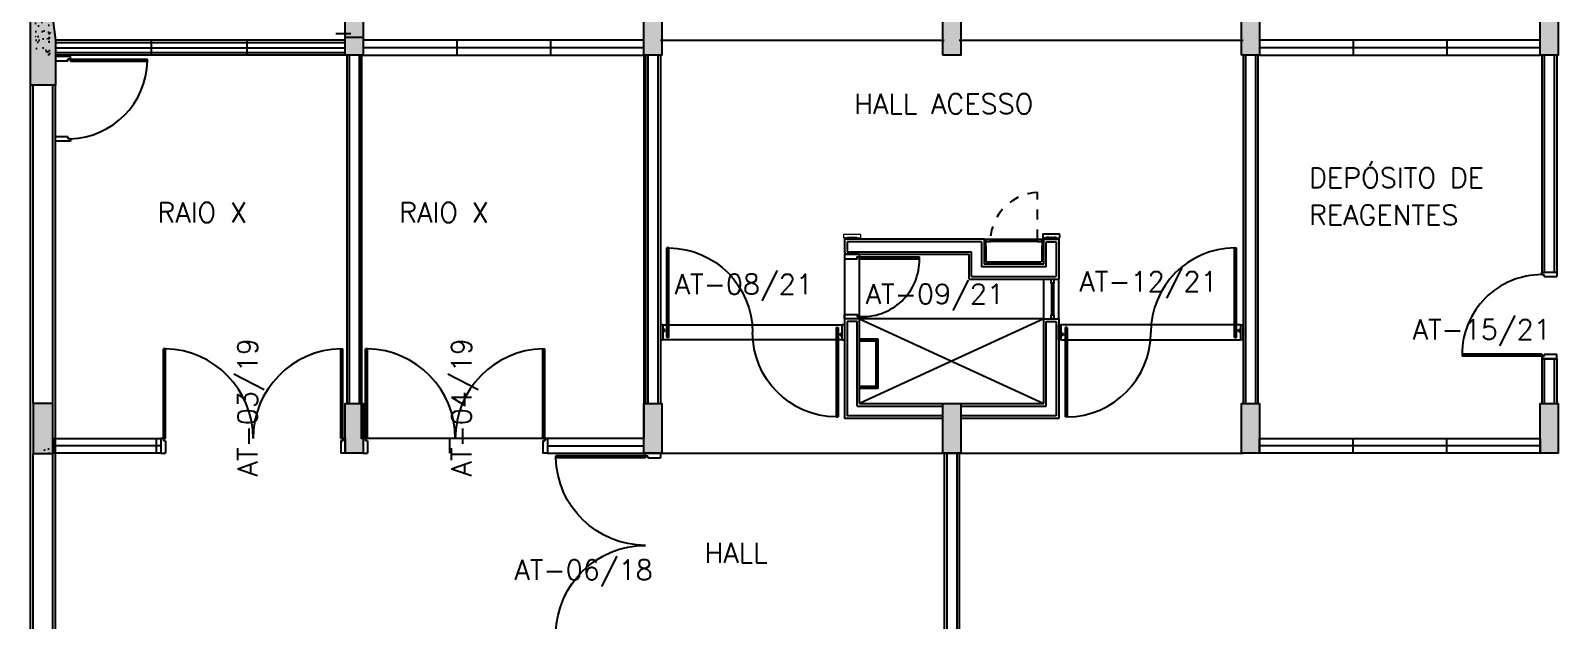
# Model space of a CAD drawing. Header units: millimetres. Extents: x 3605 to 3741, y 1123 to 1192.
# Drawn here: x 3619.95 to 3635.28, y 1143.57 to 1149.5 of the extents above; entities that cross this region are included whole.
import ezdxf

# ---------------------------------------------------------------- set-up
doc = ezdxf.new("R2010")
doc.units = ezdxf.units.MM
doc.linetypes.add('HIDDEN', pattern=[9.524999999999999, 6.35, -3.175])
for name, color, linetype in [('alv', 2, 'Continuous'), ('ar-alv', 2, 'Continuous'), ('ar-cal', 2, 'Continuous'), ('ar-div', 2, 'Continuous'), ('ar-esq', 2, 'Continuous'), ('ar-estc', 1, 'Continuous'), ('ar-porta', 1, 'Continuous'), ('ar-proj', 1, 'HIDDEN'), ('ar-reboco', 2, 'Continuous'), ('ar-shaft', 2, 'Continuous'), ('ar-xis', 1, 'Continuous'), ('DET-PIVO', 2, 'Continuous'), ('ENDEREÇO', 2, 'Continuous'), ('esq-01', 1, 'Continuous'), ('esq-02', 1, 'Continuous'), ('esq4', 1, 'Continuous'), ('estc-01', 3, 'Continuous'), ('h-estc', 3, 'Continuous'), ('MARGEM', 1, 'Continuous'), ('proj', 1, 'HIDDEN'), ('PROJ-MARCO', 1, 'HIDDEN'), ('ptm', 2, 'Continuous'), ('ptm1', 1, 'Continuous'), ('shaft1', 2, 'Continuous'), ('TEXTO', 2, 'Continuous')]:
    doc.layers.add(name, color=color, linetype=linetype)
doc.styles.add('UNB-100', font='simplex.shx', dxfattribs={"height": 0.2})
doc.styles.add('UNB1-100', font='simplex.shx', dxfattribs={"height": 0.2})

# ---------------------------------------------------------------- blocks, each defined once
blk = doc.blocks.new('plr01-01p')
at = {"layer": 'h-estc'}
blk.add_hatch(color=3, dxfattribs=at).paths.add_polyline_path([(0.09000000000000341, 0.07499999999999929), (-0.09000000000000341, 0.07499999999999929), (-0.09000000000000341, -0.625), (0.09000000000000341, -0.625)])
at = {"layer": 'estc-01', "color": 3}
blk.add_lwpolyline([(-0.09000000000000341, 0.07499999999999929), (-0.09000000000000341, -0.625), (0.09000000000000341, -0.625), (0.09000000000000341, 0.07499999999999929)], close=True, dxfattribs=at)
blk = doc.blocks.new('plr02-01p')
at = {"layer": 'h-estc'}
blk.add_hatch(color=3, dxfattribs=at).paths.add_polyline_path([(0.09000000000000342, 0.07500000000000286), (-0.09000000000000341, 0.07500000000000283), (-0.09000000000000341, -0.4249999999999972), (0.09000000000000341, -0.4249999999999972)])
at = {"layer": 'estc-01', "color": 3}
blk.add_lwpolyline([(-0.09000000000000341, 0.07500000000000284), (-0.09000000000000341, -0.4249999999999972), (0.09000000000000341, -0.4249999999999972), (0.09000000000000341, 0.07500000000000284)], close=True, dxfattribs=at)
blk = doc.blocks.new('esq15-01p')
at = {"layer": 'esq-01'}
for p, q in [((2.91, 0), (0.09, 0)), ((1.03, -0.07500000000000284), (1.03, 0.07500000000000284)), ((1.97, -0.07500000000000284), (1.97, 0.07500000000000284))]:
    blk.add_line(p, q, dxfattribs=at)
at = {"layer": 'esq-02'}
blk.add_lwpolyline([(2.91, -0.07500000000000284), (0.09, -0.07500000000000284), (0.09, 0.07500000000000284), (2.91, 0.07500000000000284)], close=True, dxfattribs=at)
blk = doc.blocks.new('sh-01p')
at = {"layer": 'ar-alv'}
for p, q in [((-1.050000000000082, 0.04999999999998117), (-0.09000000000013131, 0.04999999999999538)), ((-1.050000000000139, -0.8999999999994195), (-1.050000000000082, 0.04999999999998117)), ((0.08999999999987551, 0.04999999999999893), (1.049999999999841, 0.05000000000001315)), ((1.049999999999869, -0.8999999999999879), (1.049999999999841, 0.04999999999998117)), ((-0.9500000000000739, -0.05000000000001137), (-0.9500000000001023, -0.8999999999994142)), ((-0.09000000000013131, -0.05000000000000426), (-0.9500000000000739, -0.05000000000001226)), ((0.9499999999998323, -0.04999999999999538), (0.08999999999987551, -0.05000000000000249)), ((0.9499999999998323, -0.05000000000001137), (0.9499999999998749, -0.8999999999999879)), ((-0.9500000000001023, -0.8999999999994142), (-1.050000000000139, -0.8999999999994195)), ((0.9499999999998749, -0.8999999999999879), (1.049999999999869, -0.8999999999999879)), ((-1.050000000000182, -1.699999999999422), (-1.050000000000153, -1.350000000000067)), ((-0.2000000000001307, -1.350000000000033), (-1.050000000000153, -1.350000000000067)), ((-0.2000000000001307, -1.350000000000033), (-0.200000000000145, -1.600000000000041)), ((-0.950000000000145, -1.45000000000007), (-0.3000000000001677, -1.450000000000038)), ((-0.950000000000145, -1.45000000000007), (-0.9500000000001592, -1.699999999999418)), ((-0.3000000000001819, -1.700000000000054), (-0.3000000000001677, -1.450000000000038)), ((1.049999999999912, -1.599999999999991), (-0.200000000000145, -1.600000000000041)), ((1.049999999999912, -1.699999999999994), (1.049999999999912, -1.599999999999991)), ((-0.9500000000001734, -1.699999999999418), (-1.050000000000182, -1.699999999999422)), ((-0.3000000000001819, -1.700000000000054), (1.05020601853839, -1.699999999999983))]:
    blk.add_line(p, q, dxfattribs=at)
at = {"layer": 'ar-proj'}
for p, q in [((0.9249999999999545, -0.9500000000000579), (0.9249999999999545, -1.52999999999995)), ((1.074999999999946, -1.529999999999939), (1.074999999999946, -0.9700000000000681))]:
    blk.add_line(p, q, dxfattribs=at)
at = {"layer": 'ar-proj', "ltscale": 0.01}
blk.add_line((-0.8613500000002574, -1.724999999999989), (-0.8613500000002574, -2.19499999999999), dxfattribs=at)
blk.add_arc((-0.8824144654903137, -1.699408928347589), 0.4960385287535199, 272.4338190120326, 357.0427466169118, dxfattribs=at)
at = {"layer": 'ar-reboco'}
for p, q in [((-1.075000000000088, 0.07499999999997975), (-0.09000000000013131, 0.07499999999999485)), ((-1.075000000000145, -0.9249999999999847), (-1.075000000000088, 0.07499999999997975)), ((0.08999999999987551, 0.07499999999999751), (1.074999999999832, 0.07500000000001172)), ((1.074999999999662, -0.9250000000000078), (1.074999999999832, 0.07499999999997975)), ((-0.09000000000013131, -0.07500000000000462), (-0.9250000000000824, -0.07500000000001172)), ((0.9249999999998266, -0.07499999999999662), (0.08999999999987551, -0.07500000000000284)), ((0.9249999999998266, -0.07500000000001172), (0.9249999999998693, -0.9250000000000078)), ((-0.9250000000001961, -0.9249999999999847), (-1.075000000000145, -0.9249999999999847)), ((0.9249999999998693, -0.9250000000000078), (1.074999999999889, -0.9250000000000078)), ((1.074999999999946, -1.574999999999957), (1.074999999999946, -0.9250000000000522)), ((-1.075000000000188, -1.724999999999989), (-1.075000000000173, -1.325000000000061)), ((-0.1750000000001535, -1.325000000000006), (-1.075000000000173, -1.325000000000061)), ((-0.1750000000001535, -1.325000000000006), (-0.1750000000001677, -1.575000000000037)), ((-0.9250000000001535, -1.475000000000074), (-0.3250000000001876, -1.475000000000044)), ((-0.9250000000001535, -1.475000000000074), (-0.9250000000001677, -1.724999999999989)), ((-0.3250000000001876, -1.725000000000062), (-0.3250000000001876, -1.475000000000044)), ((1.074999999999946, -1.574999999999957), (-0.1750000000001677, -1.575000000000037)), ((1.074999999999946, -1.724999999999987), (1.074999999999662, -1.587662552980026)), ((-0.9250000000001961, -1.724999999999989), (-1.075000000000188, -1.724999999999989)), ((-0.3250000000001876, -1.725000000000062), (1.074999999999861, -1.724999999999989))]:
    blk.add_line(p, q, dxfattribs=at)
blk.add_lwpolyline([(-0.9250000000000824, -0.07500000000001172), (-0.9250000000001251, -0.9249999999999847)], dxfattribs=at)
at = {"layer": 'ar-xis'}
for p, q in [((-0.9250000000001961, -0.9249999999999847), (0.9249999999999972, -0.07499999999999751)), ((0.9249999999998124, -0.9249999999999812), (-0.9250000000000824, -0.07500000000001172))]:
    blk.add_line(p, q, dxfattribs=at)
at = {"layer": 'esq-01'}
for p, q in [((-1.050000000000196, -1.742806249999996), (-1.026086250000176, -1.742806249999996)), ((-0.9750000000001506, -1.742806249999996), (-0.9500000000001734, -1.742806249999996))]:
    blk.add_line(p, q, dxfattribs=at)
at = {"layer": 'esq-01', "lineweight": 15}
blk.add_line((-0.9250000000001961, -1.714296685615471), (-0.9250000000001961, -1.715796685615492), dxfattribs=at)
at = {"layer": 'esq-01', "lineweight": 15, "flags": 128}
for points in [[(-0.9250000000001961, -1.654999999999996), (-0.9250000000001961, -1.724999999999989), (-0.904000000000238, -1.724999999999989), (-0.904000000000238, -1.654999999999996)], [(-0.3460000000001457, -1.655000000000069), (-0.3460000000001457, -1.725000000000062), (-0.3250000000001876, -1.725000000000062), (-0.3250000000001876, -1.655000000000069)]]:
    blk.add_lwpolyline(points, close=True, dxfattribs=at)
at = {"layer": 'esq-01', "flags": 128}
blk.add_lwpolyline([(-0.9199962500001817, -1.777700000000005, 0.4142135623730984), (-0.9149962500001863, -1.772699999999981), (-0.9149962500001863, -1.742700000000008, 0.414213562373095), (-0.9199962500001817, -1.737699999999984), (-0.9500000000001734, -1.737699999999984), (-0.9500000000001734, -1.742806249999996), (-0.997500000000187, -1.742806249999996), (-0.997500000000187, -1.747806249999991), (-1.002500000000182, -1.747806249999991), (-1.002500000000182, -1.742806249999996), (-1.050000000000082, -1.742806249999996), (-1.050000000000082, -1.737699999999984), (-1.07999625000015, -1.737699999999984), (-1.07999625000015, -1.737699999999984, 0.4142135623730917), (-1.084996250000145, -1.742700000000008), (-1.084996250000145, -1.772699999999981, 0.414213562373095), (-1.07999625000015, -1.777700000000005)], format="xyb", close=True, dxfattribs=at)
at = {"layer": 'esq-01', "lineweight": 15, "flags": 128}
blk.add_lwpolyline([(0.9199962499998691, -1.777700000000005, -0.4142135623730984), (0.9149962499998736, -1.772699999999981), (0.9149962499998736, -1.742700000000008, -0.414213562373095), (0.9199962499998691, -1.737699999999984), (0.9499999999998607, -1.737699999999984), (0.9499999999998607, -1.742806249999996), (0.9974999999998744, -1.742806249999996), (0.9974999999998744, -1.747806249999991), (1.00249999999987, -1.747806249999991), (1.00249999999987, -1.742806249999996), (1.04999999999977, -1.742806249999996), (1.04999999999977, -1.737699999999984), (1.079996249999837, -1.737699999999984), (1.079996249999837, -1.737699999999984, -0.4142135623730917), (1.084996249999833, -1.742700000000008), (1.084996249999833, -1.772699999999981, -0.414213562373095), (1.079996249999837, -1.777700000000005)], format="xyb", close=True, dxfattribs=at)
at = {"layer": 'esq4'}
for p, q in [((-1.075000000000145, -0.925037447020161), (-1.075000000000145, -1.325000000000335)), ((-0.925007762475218, -0.9250374470201592), (-0.925007762475218, -1.325000000000333)), ((-0.9500000000001734, -1.742806249999996), (-0.9500000000001734, -1.724999999999989)), ((-0.9249962500001772, -1.737699999999984), (-0.9376962500001724, -1.737699999999984)), ((-0.9361062500000941, -1.726589999999982), (-0.9361062500000941, -1.736109999999991)), ((-0.9361062500000941, -1.736109999999991), (-0.9249962500001772, -1.736109999999991)), ((-0.9249962500001772, -1.736109999999991), (-0.9249962500001772, -1.737699999999984)), ((0.9250037499999024, -1.736109999999991), (0.9250037499999024, -1.737699999999984)), ((0.936113749999933, -1.736109999999991), (0.9250037499999024, -1.736109999999991)), ((0.936113749999933, -1.726589999999982), (0.936113749999933, -1.736109999999991)), ((1.063893749999963, -1.726589999999982), (1.063893749999963, -1.736109999999991)), ((1.063893749999963, -1.736109999999991), (1.07500374999988, -1.736109999999991)), ((1.07500374999988, -1.736109999999991), (1.07500374999988, -1.737699999999984))]:
    blk.add_line(p, q, dxfattribs=at)
at = {"layer": 'esq4', "lineweight": 15, "ltscale": 0.0002}
for p, q in [((-1.02500017697318, -1.283963628253113), (-1.0250022159547, -0.9612019408449743)), ((-0.999896346991676, -1.283963519990943), (-0.9998983859731965, -0.9612018325828036)), ((-0.8629634902768117, -1.699896170018258), (-0.387036509723572, -1.699896170018331)), ((-0.8629634902768117, -1.724999999999989), (-0.387036509723572, -1.725000000000062))]:
    blk.add_line(p, q, dxfattribs=at)
at = {"layer": 'esq4', "lineweight": 5}
for p, q in [((-0.9249962500001772, -1.726589999999982), (-0.9361062500000941, -1.726589999999982)), ((-0.9249962500001772, -1.724999999999989), (-0.9249962500001772, -1.726589999999982)), ((0.9250037499999024, -1.724999999999989), (0.9250037499999024, -1.726589999999982)), ((0.9250037499999024, -1.726589999999982), (0.936113749999933, -1.726589999999982)), ((1.07500374999988, -1.726589999999982), (1.063893749999963, -1.726589999999982)), ((1.07500374999988, -1.724999999999989), (1.07500374999988, -1.726589999999982))]:
    blk.add_line(p, q, dxfattribs=at)
at = {"layer": 'esq4', "linetype": 'Continuous', "lineweight": 5}
for points in [[(1.074999999999662, -1.574962552980031), (1.062299999999667, -1.574962552980031), (1.062299999999667, -1.587662552980026), (1.074999999999662, -1.587662552980026), (1.074999999999662, -1.586072552980005), (1.063889999999631, -1.586072552980005), (1.063889999999631, -1.576552552980024), (1.074999999999662, -1.576552552980024)], [(-1.074991250000167, -1.737659999999138), (-1.050000000000196, -1.737699999999984), (-1.050000000000196, -1.724999999999989), (-1.074991250000167, -1.724959999999143), (-1.074991250000167, -1.726549999999165), (-1.063881250000136, -1.726549999999165), (-1.063881250000136, -1.736069999999145), (-1.074991250000167, -1.736069999999145)]]:
    blk.add_lwpolyline(points, close=True, dxfattribs=at)
at = {"layer": 'ptm'}
for p, q in [((0.9249999999998124, -1.52999999999995), (0.3249999999998039, -1.52999999999995)), ((0.3249999999998039, -1.52999999999995), (0.3249999999998039, -1.549999999999953)), ((0.9249999999998124, -1.529999999999957), (0.9249999999997982, -1.54999999999996)), ((0.9249999999998124, -1.549999999999949), (0.3249999999998181, -1.549999999999949))]:
    blk.add_line(p, q, dxfattribs=at)
for points in [[(0.9249999999997982, -0.9250000000000522), (1.074999999999804, -0.9250000000000522), (1.074999999999804, -0.9700000000000681), (0.9499999999998039, -0.9700000000000681), (0.9499999999998039, -0.9500000000000579), (0.9249999999998124, -0.9500000000000579), (0.9249999999998124, -0.9250000000000522)], [(0.9249999999997982, -1.574999999999955), (1.074999999999804, -1.574999999999955), (1.074999999999804, -1.529999999999939), (0.9499999999998039, -1.529999999999939), (0.9499999999998039, -1.549999999999949), (0.9249999999998124, -1.549999999999949), (0.9249999999998124, -1.574999999999955)]]:
    blk.add_lwpolyline(points, dxfattribs=at)
at = {"layer": 'ptm1'}
blk.add_arc((0.8935112643283247, -1.516956938622839), 0.568660864767826, 85.5634554649363, 181.3142770236174, dxfattribs=at)
at = {"layer": 'shaft1'}
for p, q in [((0.7431099999990209, -0.7244500650146524), (0.7431099999990209, -0.2264520721118561)), ((0.7431099999990209, -0.2264520721118561), (0.9249999999996135, -0.2264520721118561)), ((0.7431099999990209, -0.2474520721118143), (0.9249999999996135, -0.2474520721118143)), ((0.763109999999017, -0.7054500650146043), (0.763109999999017, -0.2474520721118143)), ((0.9264999999996064, -0.7054500650146043), (0.7431099999990209, -0.7054500650146043)), ((0.9249999999996135, -0.7264520721118561), (0.7431099999990209, -0.7264520721118561)), ((-1.012450279953001, -0.9660739026121252), (-1.012448261982428, -1.283963574122035)), ((-0.9250000000001961, -0.9249999999999847), (0.9249999999998693, -0.9249999999999812)), ((-0.9039979929029016, -1.658390000000649), (-0.9039979929029016, -1.495000000000074)), ((-0.8959979929027924, -1.495000000000044), (-0.3460000000001457, -1.495000000000044)), ((-0.3460000000001457, -1.495000000000044), (-0.3460000000001457, -1.656890000000626)), ((-0.387036509723572, -1.712448085009196), (-0.8629634902768117, -1.712448085009123))]:
    blk.add_line(p, q, dxfattribs=at)
for points in [[(-1.025002371916813, -0.925037447020161), (-0.9998985419353232, -0.9250373387579902), (-0.999898364962263, -0.9660738484810327), (-1.025002194943752, -0.9660739567432035)], [(-1.02500017697318, -1.283963628253113), (-0.999896346991676, -1.283963519990943), (-0.9998961700186157, -1.325000029713985), (-1.025000000000119, -1.325000137976156)], [(-0.8629634902768117, -1.699896170018258), (-0.8629634902768117, -1.724999999999989), (-0.904000000000238, -1.724999999999989), (-0.904000000000238, -1.699896170018258)], [(-0.3460000000001457, -1.699896170018331), (-0.3460000000001457, -1.725000000000062), (-0.387036509723572, -1.725000000000062), (-0.387036509723572, -1.699896170018331)]]:
    blk.add_lwpolyline(points, close=True, dxfattribs=at)
blk = doc.blocks.new('plr02-02p')
at = {"layer": 'h-estc'}
h = blk.add_hatch(dxfattribs=at)
h.set_pattern_fill('AR-CONC', color=256, scale=0.001, style=0)
h.set_pattern_definition([(49.99999999999999, (0, 0), (0.182184668996004, -0.01593908553890309), [0.01905, -0.20955]), (355, (0, 0), (-0.03524282597566699, 0.19105664288218), [0.01524, -0.16764]), (100.451, (0.01518200000000003, -0.001328250000000253), (0.1469425016659592, 0.1751166878202919), [0.01619, -0.17809]), (46.1842, (0, 0.05080000000000062), (0.2710790408921299, -0.04204232793272715), [0.028575, -0.314325]), (96.6356, (0.0225899, 0.04729649999999985), (0.2374042344662372, 0.2474255558900492), [0.024285, -0.267135]), (351.184, (0, 0.05080000000000062), (0.2374046058139339, 0.2474251178605977), [0.02285999999999999, -0.25146]), (20.99999999999999, (0.02539999999999998, 0.03810000000000002), (0.1516148798353833, -0.1022655185167625), [0.01905, -0.20955]), (326.0000000000001, (0.02539999999999998, 0.03810000000000002), (0.06180202834764707, 0.1841879661223193), [0.01524, -0.16764]), (71.45140000000002, (0.03803450000000003, 0.0295778999999996), (0.2134164907701245, 0.08192285771605745), [0.01619, -0.17809]), (37.49999999999999, (0, 0), (0.003088603250591816, 0.0845550388731531), [0, -0.165608, 0, -0.17018, 0, -0.168275]), (7.499999999999991, (0, 0), (0.06681966251030574, 0.1001805748181195), [0, -0.09702799999999998, 0, -0.161798, 0, -0.064135]), (327.5, (-0.05664199999999997, 0), (0.1355905951668714, -0.005728743992673465), [0, -0.0635, 0, -0.19812, 0, -0.26289]), (317.5, (-0.082042, 0), (0.148129181386018, 0.02542649103333302), [0, -0.08255, 0, -0.131572, 0, -0.18669])])
h.paths.add_polyline_path([(-0.125, 0.07499999999999929), (-0.125, 0), (0, 0), (0, 0.07499999999999929)])
h = blk.add_hatch(color=256, dxfattribs=at)
h.paths.add_polyline_path([(0.09999999999999998, 0), (-0.1000000000000001, 0), (-0.1000000000000002, -0.4249999999999972), (0.09999999999999987, -0.4249999999999972)])
h.paths.add_polyline_path([(0, 0.07499999999999574), (-0.09999999999999998, 0.07499999999999574), (-0.1, 0), (0, 0)])
h.paths.add_polyline_path([(0.1, 0.07499999999999574), (0, 0.07499999999999574), (0, 0), (0.09999999999999998, 0)])
at = {"layer": 'estc-01'}
for p, q in [((-0.09999999999999998, 0.07499999999999574), (-0.1000000000000002, -0.4249999999999972)), ((0.09999999999999987, -0.4249999999999972), (0.1, 0.07499999999999574))]:
    blk.add_line(p, q, dxfattribs=at)
for points in [[(0.09999999999999998, 0.07499999999999574), (-0.09999999999999998, 0.07499999999999574)], [(-0.1000000000000002, -0.4249999999999972), (0.09999999999999987, -0.4249999999999972)]]:
    blk.add_lwpolyline(points, dxfattribs=at)
blk = doc.blocks.new('esq16b-01p')
at = {"layer": 'esq-01'}
for p, q in [((2.91, 0), (0.09, 0)), ((1.03, -0.07500000000000284), (1.03, 0.07500000000000284)), ((1.97, -0.07500000000000284), (1.97, 0.07500000000000284))]:
    blk.add_line(p, q, dxfattribs=at)
at = {"layer": 'esq-02'}
blk.add_lwpolyline([(2.91, -0.07500000000000284), (0.09, -0.07500000000000284), (0.09, 0.07500000000000284), (2.91, 0.07500000000000284)], close=True, dxfattribs=at)
blk = doc.blocks.new('plr01-03p')
at = {"layer": 'h-estc'}
blk.add_hatch(color=256, dxfattribs=at).paths.add_polyline_path([(-0.1250000000000002, -0.4749999999999979), (-0.125, -0.9250000000000007), (0.125, -0.9250000000000007), (0.1249999999999999, 0.07499999999999929), (-0.05500000000000026, 0.07499999999999929)])
h = blk.add_hatch(dxfattribs=at)
h.set_pattern_fill('AR-CONC', color=256, scale=0.001, style=0)
h.set_pattern_definition([(50, (0, 0), (0.182184668996004, -0.01593908553890309), [0.01905, -0.20955]), (355, (0, 0), (-0.03524282597566699, 0.19105664288218), [0.01524, -0.16764]), (100.451, (0.015182, -0.00132825), (0.1469425016659592, 0.1751166878202919), [0.01619, -0.17809]), (46.18420000000001, (0, 0.0508), (0.2710790408921299, -0.04204232793272715), [0.028575, -0.314325]), (96.6356, (0.0225899, 0.04729650000000001), (0.2374042344662372, 0.2474255558900492), [0.024285, -0.267135]), (351.1840000000001, (0, 0.0508), (0.2374046058139339, 0.2474251178605977), [0.02286, -0.25146]), (21, (0.0254, 0.0381), (0.1516148798353833, -0.1022655185167625), [0.01905, -0.20955]), (326.0000000000001, (0.0254, 0.0381), (0.06180202834764707, 0.1841879661223193), [0.01524, -0.16764]), (71.4514, (0.0380345, 0.0295779), (0.2134164907701245, 0.08192285771605745), [0.01619, -0.17809]), (37.50000000000001, (0, 0), (0.003088603250591816, 0.0845550388731531), [0, -0.165608, 0, -0.17018, 0, -0.168275]), (7.499999999999999, (0, 0), (0.06681966251030574, 0.1001805748181195), [0, -0.09702799999999999, 0, -0.161798, 0, -0.06413500000000001]), (327.5, (-0.056642, 0), (0.1355905951668714, -0.005728743992673465), [0, -0.0635, 0, -0.19812, 0, -0.26289]), (317.5, (-0.082042, 0), (0.148129181386018, 0.02542649103333302), [0, -0.08255, 0, -0.131572, 0, -0.18669])])
h.paths.add_polyline_path([(0.07499999999999996, 1.387778780781446e-17), (-0.075, 1.387778780781446e-17), (-0.07500000000000019, -0.6249999999999996), (0.07499999999999976, -0.6249999999999996)])
h.paths.add_polyline_path([(0.07499999999999998, 0.07500000000000001), (-0.07499999999999998, 0.07500000000000002), (-0.07500000000000001, 1.387778780781446e-17), (0.07499999999999996, 1.387778780781446e-17)])
at = {"layer": 'estc-01'}
blk.add_lwpolyline([(-0.1250000000000002, -0.4750000000000014), (-0.125, -0.9250000000000007), (0.125, -0.9250000000000007), (0.1249999999999999, 0.07499999999999929), (-0.05500000000000027, 0.07499999999999929), (-0.1250000000000002, -0.4749999999999979)], close=True, dxfattribs=at)
blk = doc.blocks.new('pm-80-01p')
at = {"layer": 'ptm'}
for p, q in [((0.1049999999999993, 0.07500000000000284), (0.1049999999999993, 0.8750000000000028)), ((0.1249999999999989, 0.8750000000000099), (0.1049999999999957, 0.8750000000000099)), ((0.1249999999999989, 0.07500000000000284), (0.1249999999999989, 0.8750000000000099)), ((0.1049999999999886, 0.07500000000000995), (0.07999999999998864, 0.07500000000000995)), ((0.07999999999998864, 0.07500000000000995), (0.07999999999998864, -0.07499999999999005)), ((0.1249999999999918, 0.07500000000000995), (0.1049999999999886, 0.07500000000000995)), ((0.1049999999999993, 0.07500000000000284), (0.1049999999999993, 0.05000000000000284)), ((0.1249999999999989, 0.05000000000000285), (0.1049999999999993, 0.05000000000000284)), ((0.1249999999999989, 0.05000000000000285), (0.1249999999999989, -0.07499999999999005)), ((0.9049999999999888, 0.05000000000000285), (0.9049999999999888, -0.07499999999999005)), ((0.9049999999999888, 0.05000000000000285), (0.9249999999999884, 0.05000000000000284)), ((0.924999999999999, 0.07500000000000995), (0.9499999999999991, 0.07500000000000995)), ((0.9249999999999884, 0.07500000000000284), (0.9249999999999884, 0.05000000000000284)), ((0.9499999999999991, 0.07500000000000995), (0.9499999999999991, -0.07499999999999005)), ((0.07999999999998864, -0.07499999999999005), (0.1249999999999989, -0.07499999999999005)), ((0.9499999999999991, -0.07499999999999005), (0.9049999999999888, -0.07499999999999005))]:
    blk.add_line(p, q, dxfattribs=at)
at = {"layer": 'ptm', "color": 1}
blk.add_arc((0.1249999999999989, 0.07500000000000995), 0.8000000000000002, 359.9999999999995, 90, dxfattribs=at)
blk = doc.blocks.new('pm-dp90-02p')
at = {"layer": 'ptm'}
for p, q in [((-0.9249999999999999, 3.33066907387547e-16), (-0.9249999999999999, 0.1500000000000004)), ((-0.9249999999999999, 0.1500000000000004), (-0.8799999999999898, 0.1500000000000004)), ((-0.9, 3.33066907387547e-16), (-0.9249999999999999, 3.33066907387547e-16)), ((-0.8799999999999898, 0.02500000000000746), (-0.8999999999999894, 0.02500000000000746)), ((-0.8999999999999894, 7.438494264988549e-15), (-0.8999999999999894, 0.02500000000000746)), ((-0.8999999999999858, 7.438494264988549e-15), (-0.8999999999999858, -0.8997777503361558)), ((-0.8799999999999862, 7.438494264988549e-15), (-0.8999999999999894, 7.438494264988549e-15)), ((-0.8799999999999898, 0.02500000000000746), (-0.8799999999999898, 0.1500000000000004)), ((-0.8799999999999862, 7.438494264988549e-15), (-0.8799999999999862, -0.8997777503361629)), ((0.8799999999999898, 0.02500000000000547), (0.8799999999999898, 0.1499999999999983)), ((0.9249999999999999, 0.1499999999999983), (0.8799999999999898, 0.1499999999999983)), ((0.8799999999999898, 0.02500000000000547), (0.8999999999999894, 0.02500000000000547)), ((0.8999999999999894, 5.444939204374979e-15), (0.8999999999999894, 0.02500000000000547)), ((0.9249999999999999, -1.660488153226023e-15), (0.9249999999999999, 0.1499999999999983)), ((0.8799999999999827, -1.660488153226023e-15), (0.8799999999999827, -0.8997777503361718)), ((0.8799999999999898, -8.765915510827025e-15), (0.8999999999999929, -8.765915510827025e-15)), ((0.8999999999999823, -1.660488153226023e-15), (0.8999999999999823, -0.8997777503361647)), ((0.9, -1.660488153226023e-15), (0.9249999999999999, -1.660488153226023e-15)), ((-0.8799999999999862, -0.8997777503361629), (-0.8999999999999894, -0.8997777503361629)), ((0.8799999999999827, -0.8997777503361718), (0.8999999999999858, -0.8997777503361718))]:
    blk.add_line(p, q, dxfattribs=at)
at = {"layer": 'ptm', "color": 1}
for centre, start, end in [((-0.8999999999999858, 7.438494264988549e-15), 271.2733443614076, 359.9999999999996), ((0.8999999999999858, 6.820000293672701e-15), 180.0000000000005, 268.7266556385924)]:
    blk.add_arc(centre, 0.8999999999999858, start, end, dxfattribs=at)
blk = doc.blocks.new('pm-dp90-01p')
at = {"layer": 'DET-PIVO'}
for centre in [(-0.8502222496637974, -9.71445146547012e-17), (0.8497777503361739, -9.71445146547012e-17)]:
    blk.add_circle(centre, 0.005, dxfattribs=at)
at = {"layer": 'PROJ-MARCO'}
for p, q in [((0.8997777503361775, 0.07499999999999991), (-0.9002222496637975, 0.07499999999999991)), ((-0.900222249663801, -0.07500000000000011), (0.8997777503361739, -0.0750000000000471))]:
    blk.add_line(p, q, dxfattribs=at)
at = {"layer": 'ptm'}
for p, q in [((0.8397777503361723, -0.04999999999999653), (0.8397777503361723, 0.8497777503361738)), ((0.8397777503361723, 0.8497777503361738), (0.8597777503361754, 0.8497777503361738)), ((0.8597777503361719, -0.04999999999999653), (0.8597777503361719, 0.8497777503361666)), ((-0.9252222496638116, -0.07500000000000011), (-0.9252222496638116, 0.07499999999999991)), ((-0.9252222496638116, 0.07499999999999991), (-0.9002222496637975, 0.07499999999999991)), ((-0.900222249663801, -0.074999999999993), (-0.9002222496637975, 0.07499999999999991)), ((-0.8602222496637955, 0.04999999999999634), (-0.8602222496637955, -0.8497777503361669)), ((-0.8402222496637959, 0.04999999999999634), (-0.860222249663799, 0.04999999999999634)), ((-0.8402222496637959, 0.04999999999999634), (-0.8402222496637959, -0.849777750336174)), ((0.8797777503361728, 0.02999999999999673), (0.8997777503361759, 0.02999999999999673)), ((0.8797777503361728, 0.009999999999996729), (0.8797777503361728, 0.02999999999999673)), ((0.8797777503361728, 0.009999999999996729), (0.8997777503361759, 0.009999999999996729)), ((0.8997777503361881, 0.07499999999999991), (0.924777750336188, 0.07499999999999991)), ((0.8997777503361775, 0.07499999999999281), (0.8997777503361739, -0.07500000000000011)), ((0.924777750336188, 0.07499999999999991), (0.924777750336188, -0.07500000000000011)), ((-0.9002222496638117, -0.07500000000000011), (-0.9252222496638116, -0.07500000000000011)), ((-0.8802222496637978, -0.01000000000000095), (-0.9002222496638009, -0.01000000000000095)), ((-0.8802222496637978, -0.03000000000000095), (-0.9002222496638009, -0.03000000000000095)), ((-0.8802222496637978, -0.01000000000000095), (-0.8802222496637978, -0.03000000000000095)), ((0.8397777503361723, -0.04999999999999653), (0.8597777503361754, -0.04999999999999653)), ((0.924777750336188, -0.07500000000000011), (0.8997777503361739, -0.07500000000000011)), ((-0.8402222496637959, -0.849777750336174), (-0.860222249663799, -0.849777750336174))]:
    blk.add_line(p, q, dxfattribs=at)
at = {"layer": 'ptm', "color": 1}
for centre, start, end in [((0.8497777503361739, -9.71445146547012e-17), 90.67425985166392, 180), ((-0.8502222496637974, -9.71445146547012e-17), 270.6742598516639, 0)]:
    blk.add_arc(centre, 0.8497777503361739, start, end, dxfattribs=at)
blk = doc.blocks.new('pm-80-02p')
at = {"layer": 'ptm'}
for p, q in [((0.1049999999999993, 0.07500000000000284), (0.1043882430427063, 0.8497650255116661)), ((0.1243882430427059, 0.8497650255116732), (0.1043882430427028, 0.8497650255116732)), ((0.1249999999999989, 0.07500000000000284), (0.1243882430427059, 0.8497650255116732)), ((0.1049999999999886, 0.07500000000000995), (0.07999999999998864, 0.07500000000000995)), ((0.07999999999998864, 0.07500000000000995), (0.07999999999998864, -0.07499999999999005)), ((0.1249999999999918, 0.07500000000000995), (0.1049999999999886, 0.07500000000000995)), ((0.1049999999999993, 0.07500000000000284), (0.1049999999999993, 0.05000000000000284)), ((0.1249999999999989, 0.05000000000000285), (0.1049999999999993, 0.05000000000000284)), ((0.1249999999999989, 0.05000000000000285), (0.1249999999999989, -0.07499999999999005)), ((0.8849999999999784, 0.05000000000000285), (0.8849999999999784, -0.07499999999999005)), ((0.8849999999999784, 0.05000000000000285), (0.9049999999999779, 0.05000000000000285)), ((0.9049999999999886, 0.07500000000000995), (0.9299999999999886, 0.07500000000000995)), ((0.9049999999999779, 0.07500000000000284), (0.9049999999999779, 0.05000000000000285)), ((0.9299999999999886, 0.07500000000000995), (0.9299999999999886, -0.07499999999999005)), ((0.07999999999998864, -0.07499999999999005), (0.1249999999999989, -0.07499999999999005)), ((0.9299999999999886, -0.07499999999999005), (0.8849999999999784, -0.07499999999999005))]:
    blk.add_line(p, q, dxfattribs=at)
at = {"layer": 'ptm1', "color": 1}
blk.add_arc((0.1049999999999993, 0.05000000000000284), 0.7999999999999786, 1.790784659328997, 88.61128341044872, dxfattribs=at)

msp = doc.modelspace()

# ---------------------------------------------------------------- linework, layer by layer
at = {"layer": 'alv'}
msp.add_lwpolyline([(3623.274376000936, 1149.251198187053), (3626.109376000936, 1149.251198187053), (3626.109376000936, 1145.401198187053), (3623.274376000936, 1145.401198187053)], close=True, dxfattribs=at)
at = {"layer": 'ar-alv'}
for p, q in [((3623.109376000937, 1149.376198187053), (3620.199376000936, 1149.376198187053)), ((3623.109376000936, 1149.276198187053), (3620.199376000936, 1149.276198187053)), ((3623.149376000936, 1149.251198187053), (3623.149376000936, 1145.751198187053)), ((3623.249376000936, 1149.251198187053), (3623.249376000936, 1145.751198187053)), ((3626.149376000936, 1149.251198187053), (3626.149376000936, 1145.751198187053)), ((3626.249376000936, 1149.251198187053), (3626.249376000936, 1145.751198187053)), ((3632.149376000936, 1149.251198187053), (3632.149376000936, 1145.751198187053)), ((3632.249376000936, 1149.251198187053), (3632.249376000936, 1145.751198187053)), ((3635.149376000936, 1149.251198187053), (3635.149376000936, 1147.071198187053)), ((3635.249376000936, 1149.251198187053), (3635.249376000936, 1147.071198187053)), ((3619.974376000936, 1145.750662533163), (3619.974376000936, 1148.951198187053)), ((3620.174376000936, 1145.750662533163), (3620.174376000936, 1148.951198187053)), ((3635.274376000936, 1146.201198187053), (3635.124376000936, 1146.201198187053)), ((3635.149376000936, 1146.201198187053), (3635.149376000936, 1145.751198187053)), ((3635.249376000936, 1146.201198187053), (3635.249376000936, 1145.751198187053)), ((3619.974376000936, 1135.701198187053), (3619.974376000936, 1145.250662533163)), ((3620.174376000936, 1135.701198187053), (3620.174376000936, 1145.250662533163)), ((3629.149376000936, 1145.251198187053), (3629.149376000936, 1141.376198187053)), ((3629.249376000936, 1145.251198187053), (3629.249376000936, 1135.401198187053))]:
    msp.add_line(p, q, dxfattribs=at)
at = {"layer": 'ar-cal'}
msp.add_line((3623.016487357519, 1149.467421639364), (3623.166487357519, 1149.467421639364), dxfattribs=at)
at = {"layer": 'ar-div'}
for p, q in [((3635.124376000936, 1146.201198187053), (3635.124376000936, 1145.751198187053)), ((3635.274376000936, 1146.201198187053), (3635.274376000936, 1145.751198187053))]:
    msp.add_line(p, q, dxfattribs=at)
at = {"layer": 'ar-proj'}
for p, q in [((3626.274376000936, 1149.401198187053), (3629.124376000936, 1149.401198187053)), ((3629.274376000936, 1149.401198187053), (3632.124376000936, 1149.401198187053)), ((3626.289376000936, 1145.251198187053), (3632.124376000936, 1145.251198187053))]:
    msp.add_line(p, q, dxfattribs=at)
at = {"layer": 'ar-reboco'}
for p, q in [((3623.109376000937, 1149.401198187053), (3620.199376000936, 1149.401198187053)), ((3623.109376000936, 1149.251198187053), (3620.199376000936, 1149.251198187053)), ((3623.124376000936, 1149.251198187053), (3623.124376000936, 1145.751198187053)), ((3623.274376000936, 1149.251198187053), (3623.274376000936, 1145.751198187053)), ((3626.124376000936, 1149.251198187053), (3626.124376000936, 1145.751198187053)), ((3626.274376000936, 1149.251198187053), (3626.274376000936, 1145.751198187053)), ((3632.124376000936, 1149.251198187053), (3632.124376000936, 1145.751198187053)), ((3632.274376000936, 1149.251198187053), (3632.274376000936, 1145.751198187053)), ((3635.124376000936, 1149.251198187053), (3635.124376000936, 1147.051198187053)), ((3635.274376000936, 1149.251198187053), (3635.274376000936, 1147.051198187053)), ((3619.949376000936, 1135.701198187053), (3619.949376000936, 1148.951198187053)), ((3620.199376000936, 1135.701198187053), (3620.199376000936, 1148.951198187053)), ((3629.124376000936, 1145.251198187053), (3629.124376000936, 1141.401198187053)), ((3629.274376000936, 1145.251198187053), (3629.274376000936, 1135.401198187053))]:
    msp.add_line(p, q, dxfattribs=at)
at = {"layer": 'esq-01'}
for p, q in [((3621.211876000936, 1145.401198187053), (3621.211876000936, 1145.251198187053)), ((3624.159376000936, 1145.251198187053), (3624.159376000936, 1145.401198187053)), ((3621.259376000936, 1145.326198187053), (3620.184376000936, 1145.326198187053)), ((3625.139376000936, 1145.326198187053), (3626.109376000936, 1145.326198187053))]:
    msp.add_line(p, q, dxfattribs=at)
at = {"layer": 'esq-02'}
for points in [[(3621.259376000936, 1145.251198187053), (3620.184376000936, 1145.251198187053), (3620.184376000936, 1145.401198187053), (3621.259376000936, 1145.401198187053)], [(3625.139376000936, 1145.251198187053), (3626.109376000936, 1145.251198187053), (3626.109376000936, 1145.401198187053), (3625.139376000936, 1145.401198187053)]]:
    msp.add_lwpolyline(points, dxfattribs=at)
at = {"layer": 'MARGEM'}
msp.add_line((3623.109376000936, 1149.431198187053), (3623.289376000936, 1149.431198187053), dxfattribs=at)
at = {"layer": 'proj'}
for p, q in [((3620.199376000936, 1149.326198187053), (3623.109376000936, 1149.326198187053)), ((3621.159746711062, 1149.401198187053), (3621.159746711062, 1149.251198187053)), ((3622.120117421188, 1149.401198187053), (3622.120117421188, 1149.251198187053))]:
    msp.add_line(p, q, dxfattribs=at)

# ---------------------------------------------------------------- block references
at = {"rotation": 270}
msp.add_blockref('pm-80-02p', (3620.274376000936, 1149.316198187053), dxfattribs=at)
at = {"layer": 'ar-esq', "xscale": -1, "rotation": 180}
for p in [(3623.199376000936, 1149.326198187053), (3632.199376000936, 1149.326198187053)]:
    msp.add_blockref('esq15-01p', p, dxfattribs=at)
at = {"layer": 'ar-esq'}
msp.add_blockref('esq16b-01p', (3632.199376000936, 1145.326198187053), dxfattribs=at)
at = {"layer": 'ar-estc', "xscale": -1}
msp.add_blockref('plr01-03p', (3620.074376000936, 1149.876198187053), dxfattribs=at)
at = {"layer": 'ar-estc', "xscale": -1, "rotation": 180}
for name, p in [('plr01-01p', (3623.199376000936, 1149.326198187053)), ('plr01-01p', (3623.199376000936, 1149.326198187053)), ('plr01-01p', (3626.199376000936, 1149.326198187053)), ('plr01-01p', (3629.199376000936, 1149.326198187053)), ('plr01-01p', (3632.199376000936, 1149.326198187053)), ('plr01-01p', (3635.199376000936, 1149.326198187053)), ('plr02-01p', (3623.199376000936, 1145.326198187053)), ('plr02-01p', (3626.199376000936, 1145.326198187053)), ('plr02-01p', (3629.199376000936, 1145.326198187053)), ('plr02-01p', (3632.199376000936, 1145.326198187053)), ('plr02-01p', (3635.199376000936, 1145.326198187053))]:
    msp.add_blockref(name, p, dxfattribs=at)
at = {"layer": 'ar-estc', "rotation": 180}
msp.add_blockref('plr02-02p', (3620.074376000936, 1145.325662533163), dxfattribs=at)
at = {"layer": 'ar-porta', "xscale": -1}
msp.add_blockref('pm-dp90-01p', (3627.199376000936, 1146.465992168514), dxfattribs=at)
at = {"layer": 'ar-porta'}
msp.add_blockref('pm-dp90-01p', (3631.199376000936, 1146.465992168514), dxfattribs=at)
for name, p, rotation in [('pm-80-01p', (3635.199376000936, 1146.121198187053), 89.99999999999967), ('pm-dp90-02p', (3622.184376000936, 1145.401198187053), 180.0000000000149), ('pm-dp90-02p', (3624.214376000936, 1145.401198187053), 180.0000000000149)]:
    msp.add_blockref(name, p, dxfattribs=dict(at, rotation=rotation))
at = {"layer": 'ar-porta', "xscale": -1, "rotation": 270}
msp.add_blockref('pm-dp90-02p', (3626.124376000936, 1144.326198187053), dxfattribs=at)
at = {"layer": 'ar-shaft', "rotation": 179.9999999999998}
msp.add_blockref('sh-01p', (3629.199376000935, 1145.676198187053), dxfattribs=at)

# ---------------------------------------------------------------- texts
at = {"layer": 'ENDEREÇO', "style": 'UNB-100'}
for s, p in [('AT-08/21', (3626.416964608204, 1146.850174651781)), ('AT-12/21', (3630.480638742446, 1146.877454877386)), ('AT-09/21', (3628.336037010423, 1146.752062059838)), ('AT-15/21', (3633.826360956106, 1146.39597047472)), ('AT-06/18', (3624.808694500119, 1143.979493239752))]:
    msp.add_text(s, height=0.2, dxfattribs=at).set_placement(p)
for s, p in [('AT-03/19', (3622.229274802623, 1145.019503888583)), ('AT-04/19', (3624.376616488963, 1145.019503888583))]:
    msp.add_text(s, height=0.2, rotation=90.00000000000244, dxfattribs=at).set_placement(p)
at = {"layer": 'TEXTO', "style": 'UNB1-100'}
for s, p in [('HALL ACESSO', (3628.219662912185, 1148.661485477617)), ('DEPÓSITO DE', (3632.786554692108, 1147.919850379116)), ('RAIO X', (3621.222222140288, 1147.571494680366)), ('RAIO X', (3623.649867063103, 1147.571494680366)), ('REAGENTES', (3632.786554692108, 1147.545371600637)), ('HALL', (3626.716355348608, 1144.151451519381))]:
    msp.add_text(s, height=0.2, dxfattribs=at).set_placement(p)

doc.saveas('drawing.dxf')
